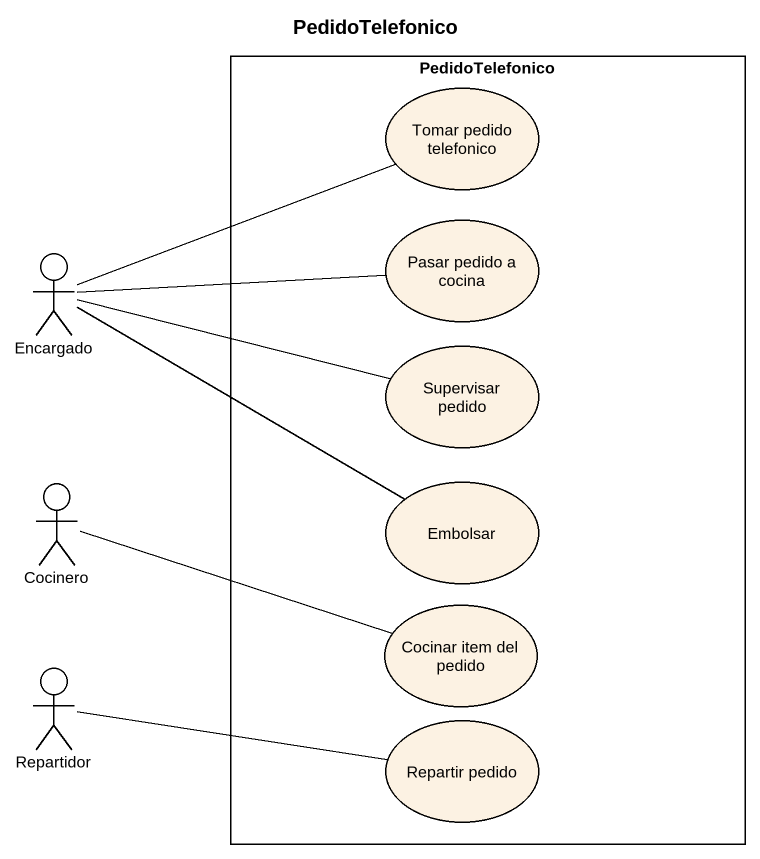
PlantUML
@startuml
title PedidoTelefonico
rectangle PedidoTelefonico {
  usecase "Tomar pedido telefonico" as Tomar_pedido_telefonico
  usecase "Pasar pedido a cocina" as Pasar_pedido_a_cocina
  usecase "Supervisar pedido" as Supervisar_pedido
  usecase Embolsar
  usecase "Cocinar item del pedido" as Cocinar_item_del_pedido
  usecase "Repartir pedido" as Repartir_pedido
}
actor Encargado
actor Cocinero
actor Repartidor
Encargado -right- Tomar_pedido_telefonico
Encargado -right- Pasar_pedido_a_cocina
Encargado -right- Supervisar_pedido
Encargado -right- Embolsar
Cocinero -right- Cocinar_item_del_pedido
Repartidor -right- Repartir_pedido
@enduml
